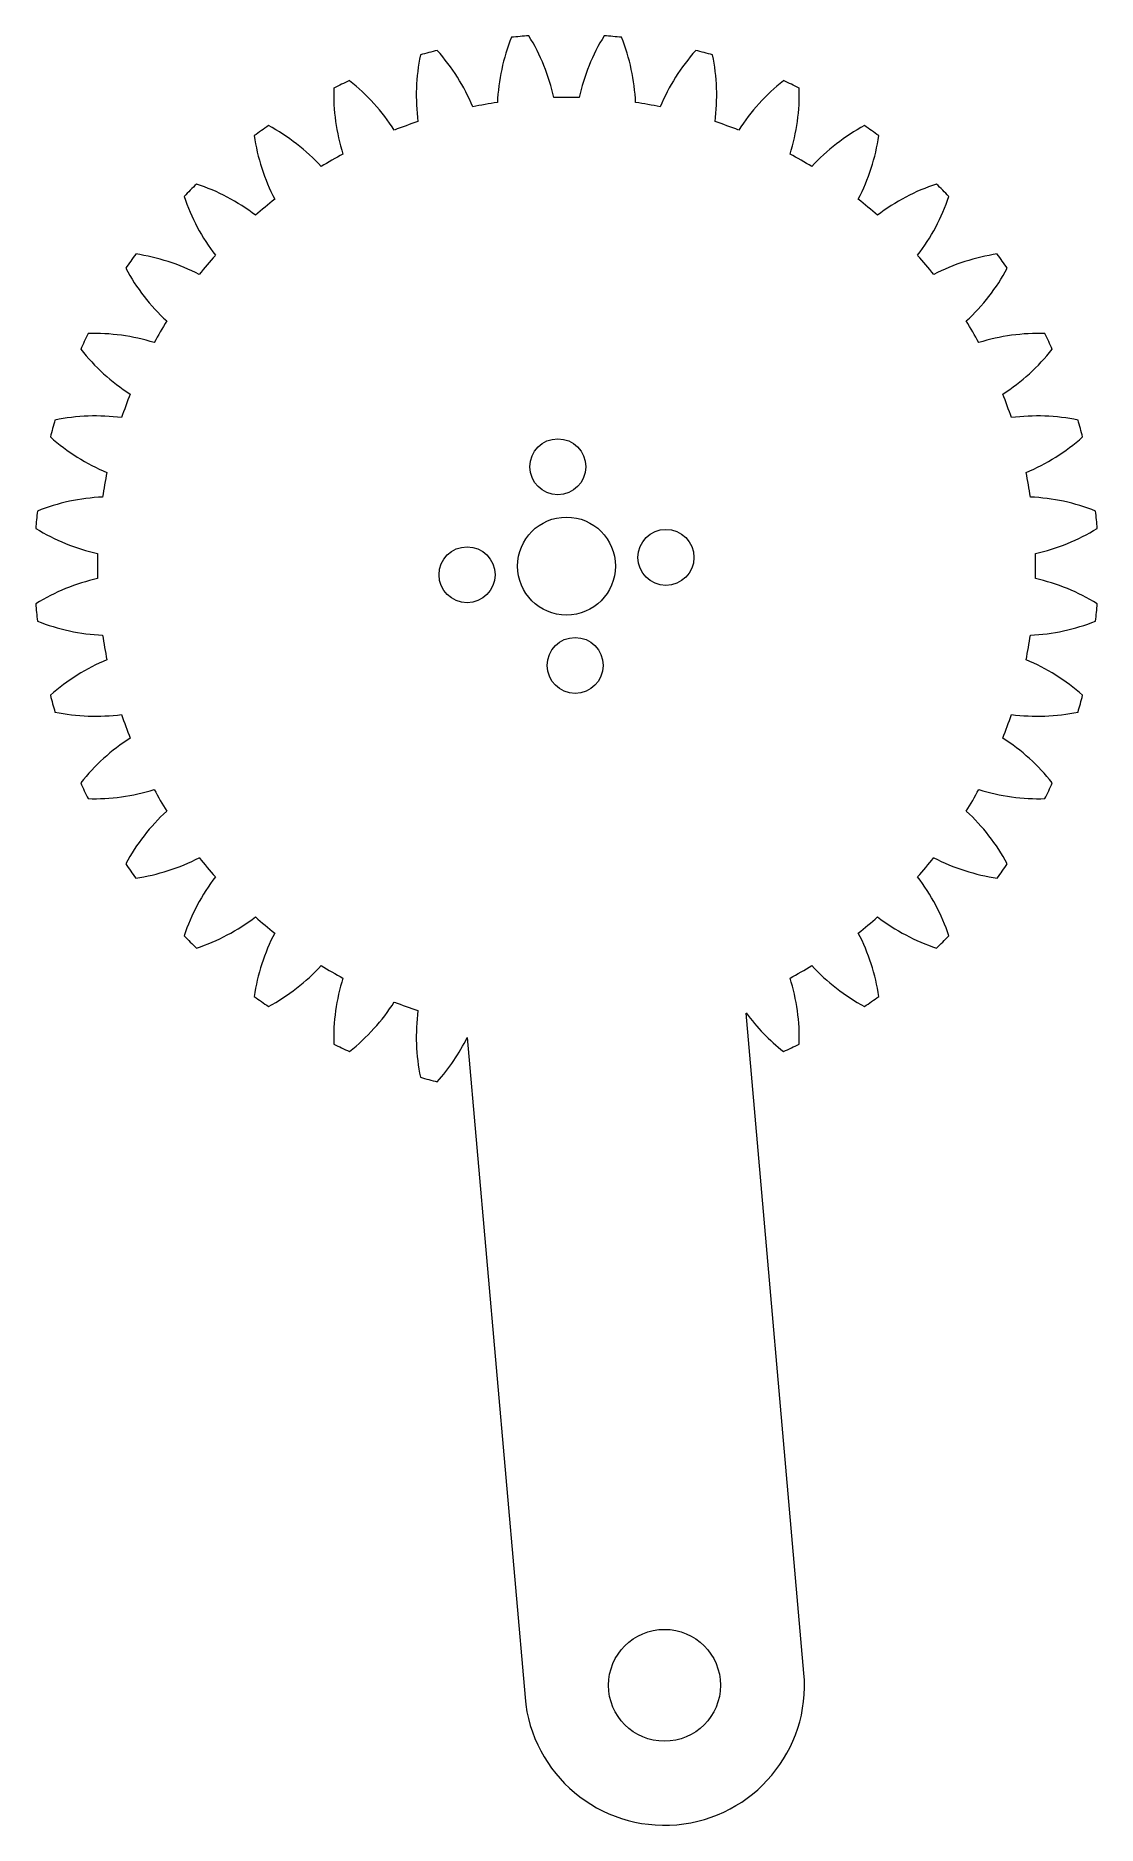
# Model space of a CAD drawing. Header units: millimetres. Extents: x -38 to 38, y -90 to 38.
import ezdxf

# ---------------------------------------------------------------- set-up
doc = ezdxf.new("R2010")
doc.units = ezdxf.units.MM

msp = doc.modelspace()

# ---------------------------------------------------------------- linework, layer by layer
at = {"color": 7, "linetype": 'Continuous', "lineweight": 15}
for p, q in [((16.96, -79.13), (12.83, -31.95)), ((-7.09, -33.69), (-2.96, -80.87))]:
    msp.add_line(p, q, dxfattribs=at)
for centre, radius in [((-0.62, 7.1), 2), ((0, 0), 3.5), ((7.1, 0.62), 2), ((-7.1, -0.62), 2), ((0.62, -7.1), 2), ((7, -80), 4)]:
    msp.add_circle(centre, radius, dxfattribs=at)
for centre, radius, start, end in [((9.45, 32.48), 14.4, 158.3432, 177.4051), ((0, 0), 38, 94.0608, 95.9392), ((-14.95, 30.35), 14.4, 12.5949, 31.6568), ((14.95, 30.35), 14.4, 148.3432, 167.4051), ((0, 0), 38, 84.0608, 85.9392), ((-9.45, 32.48), 14.4, 2.5949, 21.6568), ((3.67, 33.63), 14.4, 168.3432, 187.4051), ((0, 0), 38, 104.0608, 105.9392), ((-19.99, 27.29), 14.4, 22.5949, 41.6568), ((19.99, 27.29), 14.4, 138.3432, 157.4051), ((0, 0), 38, 74.0608, 75.9392), ((-3.67, 33.63), 14.4, 352.5949, 11.6568), ((0, 0), 38, 114.0608, 115.9392), ((-24.43, 23.4), 14.4, 32.5949, 51.6568), ((24.43, 23.4), 14.4, 128.3432, 147.4051), ((0, 0), 38, 64.0608, 65.9392), ((-2.23, 33.76), 14.4, 178.3432, 197.4051), ((0, 0), 33.5, 88.4692, 91.5308), ((2.23, 33.76), 14.4, 342.5949, 1.6568), ((0, 0), 33.5, 98.4692, 101.5308), ((0, 0), 33.5, 78.4692, 81.5308), ((0, 0), 38, 124.0608, 125.9392), ((-8.06, 32.86), 14.4, 188.3432, 207.4051), ((-28.12, 18.81), 14.4, 42.5949, 61.6568), ((0, 0), 33.5, 108.4692, 111.5308), ((0, 0), 33.5, 68.4692, 71.5308), ((28.12, 18.81), 14.4, 118.3432, 137.4051), ((8.06, 32.86), 14.4, 332.5949, 351.6568), ((0, 0), 38, 54.0608, 55.9392), ((0, 0), 33.5, 118.4692, 121.5308), ((0, 0), 33.5, 58.4692, 61.5308), ((0, 0), 38, 134.0608, 135.9392), ((-30.96, 13.64), 14.4, 52.5949, 71.6568), ((30.96, 13.64), 14.4, 108.3432, 127.4051), ((0, 0), 38, 44.0608, 45.9392), ((-13.64, 30.96), 14.4, 198.3432, 217.4051), ((0, 0), 33.5, 128.4692, 131.5308), ((0, 0), 33.5, 48.4692, 51.5308), ((13.64, 30.96), 14.4, 322.5949, 341.6568), ((0, 0), 38, 144.0608, 145.9392), ((-32.86, 8.06), 14.4, 62.5949, 81.6568), ((0, 0), 33.5, 138.4692, 141.5308), ((0, 0), 33.5, 38.4692, 41.5308), ((32.86, 8.06), 14.4, 98.3432, 117.4051), ((0, 0), 38, 34.0608, 35.9392), ((-18.81, 28.12), 14.4, 208.3432, 227.4051), ((18.81, 28.12), 14.4, 312.5949, 331.6568), ((-33.76, 2.23), 14.4, 72.5949, 91.6568), ((0, 0), 33.5, 148.4692, 151.5308), ((0, 0), 33.5, 28.4692, 31.5308), ((33.76, 2.23), 14.4, 88.3432, 107.4051), ((0, 0), 38, 154.0608, 155.9392), ((-23.4, 24.43), 14.4, 218.3432, 237.4051), ((23.4, 24.43), 14.4, 302.5949, 321.6568), ((0, 0), 38, 24.0608, 25.9392), ((0, 0), 33.5, 158.4692, 161.5308), ((0, 0), 33.5, 18.4692, 21.5308), ((0, 0), 38, 164.0608, 165.9392), ((-33.63, -3.67), 14.4, 82.5949, 101.6568), ((33.63, -3.67), 14.4, 78.3432, 97.4051), ((0, 0), 38, 14.0608, 15.9392), ((-27.29, 19.99), 14.4, 228.3432, 247.4051), ((27.29, 19.99), 14.4, 292.5949, 311.6568), ((0, 0), 33.5, 168.4692, 171.5308), ((0, 0), 33.5, 8.4692, 11.5308), ((0, 0), 38, 174.0608, 175.9392), ((-32.48, -9.45), 14.4, 92.5949, 111.6568), ((32.48, -9.45), 14.4, 68.3432, 87.4051), ((0, 0), 38, 4.0608, 5.9392), ((-30.35, 14.95), 14.4, 238.3432, 257.4051), ((30.35, 14.95), 14.4, 282.5949, 301.6568), ((0, 0), 33.5, 178.4692, 181.5308), ((0, 0), 33.5, 358.4692, 1.5308), ((-30.35, -14.95), 14.4, 102.5949, 121.6568), ((30.35, -14.95), 14.4, 58.3432, 77.4051), ((0, 0), 38, 184.0608, 185.9392), ((0, 0), 38, 354.0608, 355.9392), ((-32.48, 9.45), 14.4, 248.3432, 267.4051), ((0, 0), 33.5, 188.4692, 191.5308), ((0, 0), 33.5, 348.4692, 351.5308), ((32.48, 9.45), 14.4, 272.5949, 291.6568), ((-27.29, -19.99), 14.4, 112.5949, 131.6568), ((27.29, -19.99), 14.4, 48.3432, 67.4051), ((0, 0), 38, 194.0608, 195.9392), ((0, 0), 38, 344.0608, 345.9392), ((-33.63, 3.67), 14.4, 258.3432, 277.4051), ((0, 0), 33.5, 198.4692, 201.5308), ((0, 0), 33.5, 338.4692, 341.5308), ((33.63, 3.67), 14.4, 262.5949, 281.6568), ((-23.4, -24.43), 14.4, 122.5949, 141.6568), ((23.4, -24.43), 14.4, 38.3432, 57.4051), ((0, 0), 38, 204.0608, 205.9392), ((-33.76, -2.23), 14.4, 268.3432, 287.4051), ((0, 0), 33.5, 208.4692, 211.5308), ((0, 0), 33.5, 328.4692, 331.5308), ((33.76, -2.23), 14.4, 252.5949, 271.6568), ((0, 0), 38, 334.0608, 335.9392), ((-18.81, -28.12), 14.4, 132.5949, 151.6568), ((18.81, -28.12), 14.4, 28.3432, 47.4051), ((0, 0), 38, 214.0608, 215.9392), ((-32.86, -8.06), 14.4, 278.3432, 297.4051), ((0, 0), 33.5, 218.4692, 221.5308), ((0, 0), 33.5, 318.4692, 321.5308), ((32.86, -8.06), 14.4, 242.5949, 261.6568), ((0, 0), 38, 324.0608, 325.9392), ((-13.64, -30.96), 14.4, 142.5949, 161.6568), ((13.64, -30.96), 14.4, 18.3432, 37.4051), ((-30.96, -13.64), 14.4, 288.3432, 307.4051), ((0, 0), 33.5, 228.4692, 231.5308), ((0, 0), 33.5, 308.4692, 311.5308), ((30.96, -13.64), 14.4, 232.5949, 251.6568), ((0, 0), 38, 224.0608, 225.9392), ((-8.06, -32.86), 14.4, 152.5949, 171.6568), ((8.06, -32.86), 14.4, 8.3432, 27.4051), ((0, 0), 38, 314.0608, 315.9392), ((-28.12, -18.81), 14.4, 298.3432, 317.4051), ((0, 0), 33.5, 238.4692, 241.5308), ((0, 0), 33.5, 298.4692, 301.5308), ((28.12, -18.81), 14.4, 222.5949, 241.6568), ((-2.23, -33.76), 14.4, 162.5949, 181.6568), ((2.23, -33.76), 14.4, 358.3432, 17.4051), ((0, 0), 38, 234.0608, 235.9392), ((-24.43, -23.4), 14.4, 308.3432, 327.4051), ((0, 0), 33.5, 248.4692, 251.5308), ((3.67, -33.63), 14.4, 172.5949, 191.6568), ((24.43, -23.4), 14.4, 216.3826, 231.6568), ((0, 0), 38, 304.0608, 305.9392), ((0, 0), 38, 244.0608, 245.9392), ((-19.99, -27.29), 14.4, 318.3432, 333.6174), ((0, 0), 38, 294.0608, 295.9392), ((0, 0), 38, 254.0608, 255.9392), ((7, -80), 10, 185, 5)]:
    msp.add_arc(centre, radius, start, end, dxfattribs=at)

doc.saveas('drawing.dxf')
